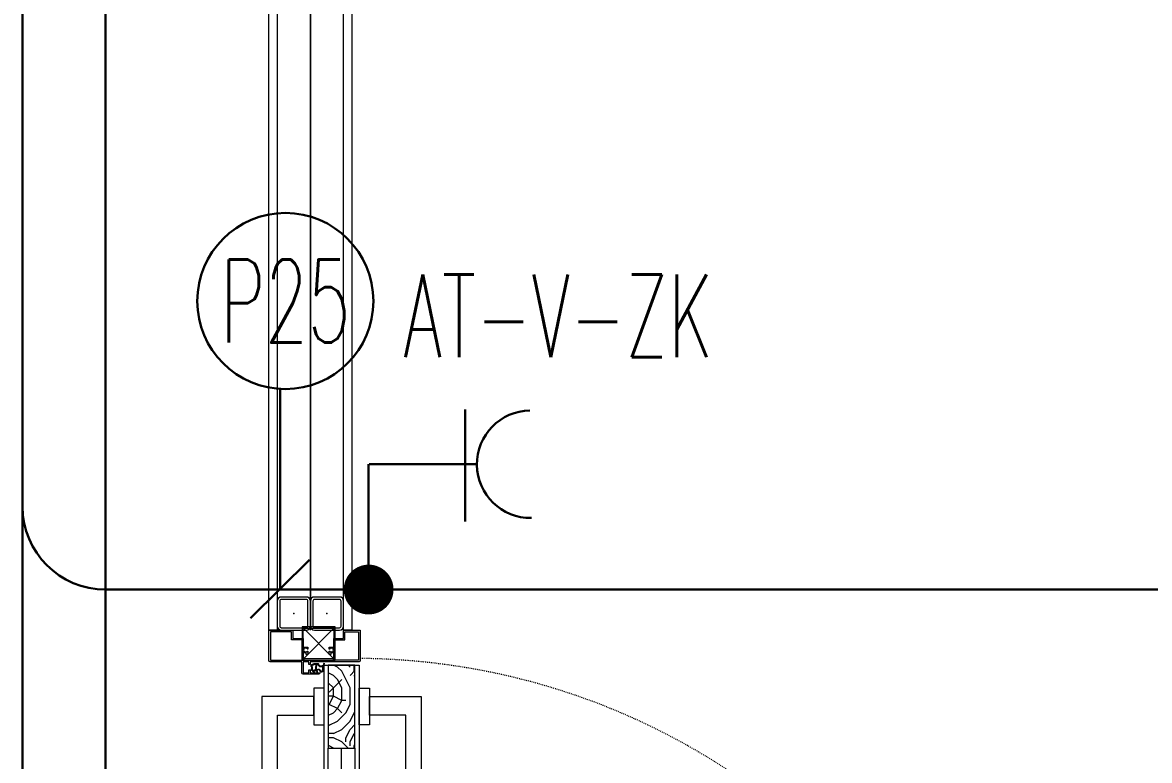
# Model space of a CAD drawing. Extents: x -1439 to 34962, y -872 to 8330.
# Drawn here: x 3569.2 to 3704.9, y 1181.8 to 1270.7 of the extents above; entities that cross this region are included whole.
import ezdxf
from ezdxf.enums import TextEntityAlignment as Align

# ---------------------------------------------------------------- set-up
doc = ezdxf.new("R2010")
doc.units = 0
doc.linetypes.add('DOT2', pattern=[0.125, 0, -0.125])
doc.layers.get('0').update_dxf_attribs({"color": 9, "lineweight": 9})
for name, color, linetype, lineweight in [('06D', 9, 'Continuous', 9), ('09', 9, 'Continuous', 9), ('10', 9, 'Continuous', 9), ('11', 9, 'Continuous', 9), ('12', 9, 'Continuous', 9), ('20', 9, 'DOT2', 9), ('33', 9, 'BATTING', 9), ('E-KABLO', 7, 'Continuous', 30), ('E-LINYE', 7, 'Continuous', 30), ('E-PRİZ', 7, 'Continuous', 30), ('E-YAZI', 7, 'Continuous', 30)]:
    doc.layers.add(name, color=color, linetype=linetype, lineweight=lineweight)
doc.styles.add('E-YAZI', font='txttw.shx')
doc.linetypes.add('BATTING', pattern='A,0.0001,-0.1,[134,ltypeshp.shx,S=0.1,R=0,X=-0.1,Y=0],-0.2,[134,ltypeshp.shx,S=0.1,R=180,X=0.1,Y=0],-0.1', length=0.4001000000000001)

# ---------------------------------------------------------------- blocks, each defined once
blk = doc.blocks.new('p-korkasa_40x40')
at = {"layer": '10'}
for points in [[(-2, -2), (-2, -2, 4.557571570274368), (-2, -2), (2, -2.000000000000454, 6.895317174706505), (2, -2.000000000000454), (2, -2.000000000000454), (2, 2.000000000000454), (-2, 2), (-2, -2)], [(-1.85000000000582, -1.85000000000582), (-1.85000000000582, 1.85000000000582), (1.85000000000582, 1.85000000000582), (1.85000000000582, -1.85000000000582), (-1.85000000000582, -1.85000000000582, -4.556434831823175), (-1.85000000000582, -1.85000000000582)]]:
    blk.add_lwpolyline(points, format="xyb", close=True, dxfattribs=at)
for points in [[(2, -2.000000000000454), (-2, 2)], [(2, 2.000000000000454), (-2, -1.96874570933869)]]:
    blk.add_lwpolyline(points, dxfattribs=at)
blk = doc.blocks.new('P-AH-01-10')
at = {"layer": '09'}
h = blk.add_hatch(dxfattribs=at)
h.set_pattern_fill('LOGEND', color=256, scale=10, style=0)
h.set_pattern_definition([(360, (3903.398902863638, 15925.48311597566), (9.999999999999996, -10), [3, -7]), (360, (3903.398902863638, 15924.98311597566), (9.999999999999996, -10), [3, -7]), (360, (3903.898902863638, 15923.98311597566), (9.999999999999996, -10), [2, -8]), (360, (3904.398902863638, 15922.98311597565), (9.999999999999996, -10), [1.5, -8.5]), (360, (3904.398902863638, 15921.98311597566), (9.999999999999996, -10), [1, -9]), (360, (3901.898902863638, 15920.98311597565), (9.999999999999996, -10), [0.5, -2.5, 0.5, -6.5]), (360, (3903.398902863638, 15920.48311597566), (9.999999999999996, -10), [0.5, -4, 1.5, -4]), (360, (3905.398902863638, 15919.98311597565), (9.999999999999996, -10), [0.5, -0.5, 0.5, -8.5]), (360, (3904.898902863638, 15919.48311597566), (9.999999999999996, -10), [0.5, -9.5]), (360, (3904.398902863638, 15918.48311597566), (9.999999999999996, -10), [1.5, -8.5]), (360, (3904.398902863638, 15917.48311597566), (9.999999999999996, -10), [2, -8]), (360, (3903.898902863638, 15916.48311597566), (9.999999999999996, -10), [2.5, -3, 0.5, -4]), (270, (3899.898902863638, 15922.48311597566), (-10, -9.999999999999996), [0.5, -1, 2.5, -6]), (270, (3900.398902863638, 15921.48311597566), (-10, -9.999999999999996), [0.5, -0.5, 1.5, -7.5]), (270, (3900.898902863638, 15917.48311597566), (-10, -9.999999999999996), [1, -9]), (270, (3901.398902863638, 15921.48311597566), (-10, -9.999999999999996), [2, -3, 0.5, -4.5]), (270, (3901.898902863638, 15915.98311597565), (-10, -9.999999999999996), [0.5, -9.5]), (270, (3902.398902863638, 15920.98311597565), (-10, -9.999999999999996), [1.5, -8.5]), (270, (3903.398902863638, 15920.48311597566), (-10, -9.999999999999996), [1, -9]), (270, (3904.398902863638, 15920.48311597566), (-10, -9.999999999999996), [0.5, -1.5, 1.5, -6.5]), (270, (3904.898902863638, 15919.98311597565), (-10, -9.999999999999996), [0.5, -9.5]), (270, (3905.398902863638, 15921.98311597566), (-10, -9.999999999999996), [1.399999999999999, -8.6]), (270, (3905.898902863638, 15923.98311597566), (-10, -9.999999999999996), [1, -9]), (270, (3906.898902863638, 15919.98311597565), (-10, -9.999999999999996), [0.5, -9.5]), (270, (3907.898902863638, 15920.48311597566), (-10, -9.999999999999996), [1.5, -8.5]), (270, (3908.898902863638, 15920.48311597566), (-10, -9.999999999999996), [1.5, -8.5]), (314.9999999999999, (3907.398902863639, 15924.48311597566), (-3.3e-15, -10.00000000019025), [0.7071000000000001, -0.7071000000000001, 0.7071000000000001, -12.02083562]), (314.9999999999999, (3905.398902863638, 15921.98311597566), (-3.3e-15, -10.00000000019025), [1.414199999999999, -12.72793562]), (314.9999999999999, (3901.398902863638, 15916.98311597566), (-3.3e-15, -10.00000000019025), [1.414199999999999, -12.72793562]), (314.9999999999999, (3903.398902863638, 15919.48311597566), (-3.3e-15, -10.00000000019025), [1.414199999999999, -12.72793562]), (314.9999999999999, (3903.898902863638, 15921.48311597566), (-3.3e-15, -10.00000000019025), [1.414199999999999, -12.72793562]), (314.9999999999999, (3906.898902863638, 15923.48311597566), (-3.3e-15, -10.00000000019025), [1.414199999999999, -12.72793562]), (314.9999999999999, (3905.898902863638, 15922.98311597565), (-3.3e-15, -10.00000000019025), [2.121319999999998, -12.02081562]), (314.9999999999999, (3902.898902863638, 15918.48311597566), (-3.3e-15, -10.00000000019025), [0.7071000000000001, -13.43503562]), (314.9999999999999, (3902.398902863638, 15917.48311597566), (-3.3e-15, -10.00000000019025), [0.7071000000000001, -13.43503562]), (314.9999999999999, (3906.398902863638, 15917.48311597566), (-3.3e-15, -10.00000000019025), [0.7071000000000001, -13.43503562]), (314.9999999999999, (3902.398902863638, 15922.48311597566), (-3.3e-15, -10.00000000019025), [0.7071000000000001, -13.43503562]), (314.9999999999999, (3907.898902863638, 15918.98311597566), (-3.3e-15, -10.00000000019025), [0.7071000000000001, -13.43503562]), (314.9999999999999, (3904.398902863638, 15919.98311597565), (-3.3e-15, -10.00000000019025), [0.7071000000000001, -13.43503562]), (314.9999999999999, (3905.398902863638, 15918.98311597566), (-3.3e-15, -10.00000000019025), [0.7071000000000001, -13.43503562]), (225, (3904.898902863638, 15920.98311597565), (-10.00000000019025, 3.3e-15), [0.7071000000000001, -0.7071000000000001, 2.121319999999998, -10.60661562]), (225, (3906.398902863638, 15920.98311597565), (-10.00000000019025, 3.3e-15), [0.7071000000000001, -13.43503562]), (225, (3906.398902863638, 15924.48311597566), (-10.00000000019025, 3.3e-15), [0.7071000000000001, -13.43503562]), (225, (3904.398902863638, 15921.98311597566), (-10.00000000019025, 3.3e-15), [0.7071000000000001, -13.43503562]), (225, (3905.898902863638, 15919.98311597565), (-10.00000000019025, 3.3e-15), [0.7071000000000001, -13.43503562]), (225, (3903.398902863638, 15922.48311597566), (-10.00000000019025, 3.3e-15), [0.7071000000000001, -13.43503562]), (225, (3907.398902863639, 15922.48311597566), (-10.00000000019025, 3.3e-15), [0.7071000000000001, -13.43503562]), (225, (3900.398902863638, 15925.48311597566), (-10.00000000019025, 3.3e-15), [0.7071000000000001, -13.43503562]), (225, (3900.898902863638, 15924.98311597566), (-10.00000000019025, 3.3e-15), [1.414199999999999, -12.72793562]), (225, (3901.398902863638, 15924.48311597566), (-10.00000000019025, 3.3e-15), [1.414199999999999, -12.72793562]), (225, (3902.398902863638, 15924.48311597566), (-10.00000000019025, 3.3e-15), [1.414199999999999, -12.72793562]), (225, (3902.898902863638, 15923.48311597566), (-10.00000000019025, 3.3e-15), [1.414199999999999, -12.72793562]), (225, (3906.898902863638, 15919.48311597566), (-10.00000000019025, 3.3e-15), [1.414199999999999, -12.72793562]), (225, (3908.898902863638, 15924.48311597566), (-10.00000000019025, 3.3e-15), [1.414199999999999, -12.72793562]), (225, (3909.398902863638, 15916.48311597566), (-10.00000000019025, 3.3e-15), [1.414199999999999, -12.72793562]), (225, (3909.398902863638, 15917.48311597566), (-10.00000000019025, 3.3e-15), [1.414199999999999, -12.72793562]), (225, (3908.398902863638, 15917.98311597566), (-10.00000000019025, 3.3e-15), [1.414199999999999, -12.72793562]), (225, (3901.398902863638, 15917.98311597566), (-10.00000000019025, 3.3e-15), [2.121319999999998, -12.02081562]), (225, (3907.898902863638, 15918.98311597566), (-10.00000000019025, 3.3e-15), [2.121319999999998, -12.02081562]), (333.4349487999999, (3902.398902863638, 15915.98311597565), (10.00000000000094, -4.0006493e-09), [1.117999999999998, -21.24267976999998]), (333.4349487999999, (3902.398902863638, 15920.98311597565), (10.00000000000094, -4.0006493e-09), [1.117999999999998, -21.24267976999998]), (333.4349487999999, (3903.398902863638, 15917.98311597566), (10.00000000000094, -4.0006493e-09), [1.117999999999998, -21.24267976999998]), (333.4349487999999, (3906.398902863638, 15924.98311597566), (10.00000000000094, -4.0006493e-09), [1.117999999999998, -21.24267976999998]), (333.4349487999999, (3905.898902863638, 15923.98311597566), (10.00000000000094, -4.0006493e-09), [1.117999999999998, -21.24267976999998]), (333.4349487999999, (3902.898902863638, 15921.98311597566), (10.00000000000094, -4.0006493e-09), [1.117999999999998, -21.24267976999998]), (333.4349487999999, (3902.898902863638, 15916.98311597566), (10.00000000000094, -4.0006493e-09), [1.117999999999998, -21.24267976999998]), (333.4349487999999, (3905.898902863638, 15919.98311597565), (10.00000000000094, -4.0006493e-09), [2.235999999999997, -20.12467976999998]), (296.5650511799998, (3905.898902863638, 15918.48311597566), (5.099821e-10, -10.00000000000094), [1.117999999999975, -21.24267976999961]), (296.5650511799998, (3907.398902863639, 15921.48311597566), (5.099821e-10, -10.00000000000094), [1.117999999999975, -21.24267976999961]), (296.5650511799998, (3902.398902863638, 15919.48311597566), (5.099821e-10, -10.00000000000094), [1.117999999999975, -21.24267976999961]), (296.5650511799998, (3900.398902863638, 15918.98311597566), (5.099821e-10, -10.00000000000094), [1.117999999999975, -21.24267976999961]), (296.5650511799998, (3906.398902863638, 15920.98311597565), (5.099821e-10, -10.00000000000094), [1.117999999999975, -21.24267976999961]), (296.5650511799998, (3905.398902863638, 15920.98311597565), (5.099821e-10, -10.00000000000094), [1.117999999999975, -21.24267976999961]), (296.5650511799998, (3901.398902863638, 15919.48311597566), (5.099821e-10, -10.00000000000094), [2.23599999999995, -20.12467976999961]), (296.5650511799998, (3908.898902863638, 15922.98311597565), (5.099821e-10, -10.00000000000094), [2.23599999999995, -20.12467976999961]), (296.5650511799998, (3907.898902863638, 15922.48311597566), (5.099821e-10, -10.00000000000094), [2.23599999999995, -20.12467976999961]), (243.4349487999999, (3899.898902863638, 15923.98311597566), (-4.0006526e-09, -10.00000000000094), [1.117999999999979, -21.24267976999967]), (243.4349487999999, (3899.898902863638, 15918.48311597566), (-4.0006526e-09, -10.00000000000094), [1.117999999999979, -21.24267976999967]), (243.4349487999999, (3901.898902863638, 15925.48311597566), (-4.0006526e-09, -10.00000000000094), [1.117999999999979, -21.24267976999967]), (243.4349487999999, (3900.898902863638, 15916.48311597566), (-4.0006526e-09, -10.00000000000094), [1.117999999999979, -21.24267976999967]), (243.4349487999999, (3901.898902863638, 15922.48311597566), (-4.0006526e-09, -10.00000000000094), [1.117999999999979, -21.24267976999967]), (243.4349487999999, (3903.898902863638, 15921.48311597566), (-4.0006526e-09, -10.00000000000094), [1.117999999999979, -21.24267976999967]), (243.4349487999999, (3904.898902863638, 15919.48311597566), (-4.0006526e-09, -10.00000000000094), [1.117999999999979, -21.24267976999967]), (243.4349487999999, (3900.398902863638, 15923.48311597566), (3.2114650989e-06, -10.00000160773382), [1.117999999999979, -21.24267976999967]), (243.4349487999999, (3902.898902863638, 15921.98311597566), (-4.0006526e-09, -10.00000000000094), [1.117999999999979, -21.24267976999967]), (243.4349487999999, (3905.898902863638, 15922.98311597565), (-4.0006526e-09, -10.00000000000094), [1.117999999999979, -21.24267976999967]), (243.4349487999999, (3906.898902863638, 15921.98311597566), (-4.0006526e-09, -10.00000000000094), [1.117999999999979, -21.24267976999967]), (243.4349487999999, (3908.898902863638, 15918.98311597566), (-4.0006526e-09, -10.00000000000094), [1.117999999999979, -21.24267976999967]), (243.4349487999999, (3901.398902863638, 15915.98311597565), (-4.0006526e-09, -10.00000000000094), [1.117999999999979, -21.24267976999967]), (243.4349487999999, (3899.898902863638, 15916.48311597566), (-4.0006526e-09, -10.00000000000094), [2.235999999999958, -20.12467976999968]), (243.4349487999999, (3901.398902863638, 15923.48311597566), (-4.0006526e-09, -10.00000000000094), [2.235999999999958, -20.12467976999968]), (206.5650511799999, (3899.898902863638, 15924.98311597566), (-10.00000000000094, -5.099854e-10), [1.117999999999994, -21.24267976999997]), (206.5650511799999, (3908.398902863638, 15925.48311597566), (-10.00000000000094, -5.099854e-10), [1.117999999999994, -21.24267976999997]), (206.5650511799999, (3907.898902863638, 15920.48311597566), (-10.00000000000094, -5.099854e-10), [1.117999999999994, -21.24267976999997]), (206.5650511799999, (3903.898902863638, 15923.98311597566), (-10.00000000000094, -5.099854e-10), [1.117999999999994, -21.24267976999997]), (206.5650511799999, (3903.398902863638, 15924.98311597566), (-10.00000000000094, -5.099854e-10), [1.117999999999994, -21.24267976999997]), (206.5650511799999, (3904.398902863638, 15922.98311597565), (-10.00000000000094, -5.099854e-10), [1.117999999999994, -21.24267976999997]), (206.5650511799999, (3907.398902863639, 15916.98311597566), (-10.00000000000094, -5.099854e-10), [1.117999999999994, -21.24267976999997]), (206.5650511799999, (3908.398902863638, 15916.48311597566), (-10.00000000000094, -5.099854e-10), [2.235999999999995, -20.12467976999997])])
h.paths.add_polyline_path([(-6.17000000004191, -90.96295667752293), (-6.202328709114227, -90.96295667752293), (-6.202328709114227, -90.16796583741687), (-6.17000000004191, -90.16796583741687), (-6.17000000004191, -89.65000000007149), (-6.202328709114227, -89.65000000007149), (-6.202328709114227, -88.70000000007443), (-9.33767129097032, -88.70000000007443), (-9.33767129097032, -89.65000000007149), (-9.370000000042637, -89.65000000007149), (-9.370000000042637, -90.16796583741687), (-9.33767129097032, -90.16796583741687), (-9.33767129097032, -90.96295667752293), (-9.370000000042637, -90.96295667752293), (-9.370000000042637, -94.70000000007441), (-6.17000000004191, -94.70000000007441)])
h.paths.add_polyline_path([(-6.202328709114227, -87.23203416273192), (-6.202328709114227, -86.43704332262587), (-6.17000000004191, -86.43704332262587), (-6.17000000004191, -84.70008858551319), (-9.370000000042637, -84.70008858551319), (-9.370000000042637, -86.43704332262587), (-9.33767129097032, -86.43704332262587), (-9.33767129097032, -87.23203416273192), (-9.370000000042637, -87.23203416273192), (-9.370000000042637, -87.75000000007002), (-9.33767129097032, -87.7500000000773), (-9.33767129097032, -88.70000000007443), (-6.202328709114227, -88.70000000007443), (-6.202328709114227, -87.7500000000773), (-6.17000000004191, -87.7500000000773), (-6.17000000004191, -87.23203416273192)])
at = {"layer": '10'}
h = blk.add_hatch(color=256, dxfattribs=at)
edge = h.paths.add_edge_path()
edge.add_spline(control_points=[(-4.463024390282953, -93.81241686976593), (-4.409362554724792, -93.85189052594524), (-4.312117799097904, -93.9234237862156), (-4.217629051341646, -94.03020272293087), (-4.110034561217617, -94.11634565779696), (-4.164866972390882, -94.22515451254458), (-4.200641870298568, -94.32739724361181), (-4.176368781238124, -94.43593551160757), (-4.109022592147081, -94.52040257086357), (-4.106325198856212, -94.61350848447636), (-4.109807714783528, -94.72809680382942), (-4.271235787891781, -94.79924616055814), (-4.444391497439937, -94.88372597608124), (-4.679112503585201, -94.90441399068823), (-4.835619150609999, -94.87919688557032), (-4.982915489435982, -94.88614067239996), (-4.995540527834237, -94.77231593477062), (-5.079507343230941, -94.70046526719399), (-5.164600359428731, -94.58703819137465), (-5.289550823497847, -94.60929536587808), (-5.406161753231572, -94.6268120210998), (-5.551817570467391, -94.66757930911716), (-5.59954186824325, -94.79443736152187), (-5.648033860423311, -94.97184330139588), (-5.669807605932872, -94.92376578059792), (-5.676906315071392, -94.89945321437426)], knot_values=[0, 0, 0, 0, 1.972481329933421, 3.574485720078666, 4.45923172184263, 5.627326994262999, 6.631388320856649, 7.787072978740821, 8.75015276194368, 9.776376719050775, 10.52172028727109, 11.98318526219924, 14.34903833668033, 16.62296311174929, 18.66660599276623, 19.53265988375316, 20.30320742306432, 21.53106540985929, 22.8950020509257, 24.14050273090668, 24.94140504827469, 26.57643914558082, 28.1214307914516, 29.40842415818681, 30.06904306217089, 30.06904306217089, 30.06904306217089, 30.06904306217089], degree=3, periodic=0)
edge.add_arc((-5.657707917125663, -94.89384772454376), 0.0200000000000125, -189.69612773739186, -163.72341211280366, ccw=False)
edge.add_line((-5.677422214204853, -94.89047926931109), (-5.514778214629585, -93.93858532780813))
edge.add_spline(control_points=[(-5.514778214630496, -93.9385853278045), (-5.468456959759346, -93.91121200031648), (-5.402936787733778, -93.85669608327316), (-5.299123291995784, -93.85094408867464), (-5.236833222508722, -93.86694217221977), (-5.243463059130587, -93.86630475896982), (-5.219572618065285, -93.93769904922829), (-5.219572618065285, -93.93769904922829)], knot_values=[0, 0, 0, 0, 0.2230052084876708, 0.4469780816912642, 0.8022655540997069, 1.018676818468204, 1.060393501096338, 1.060393501096338, 1.060393501096338, 1.060393501096338], degree=3, periodic=0)
edge.add_arc((-4.98509848728645, -93.88423581868574), 0.2404920685283454, -167.1553904040016, -38.85763869546314)
edge.add_spline(control_points=[(-4.797825577978072, -94.03511753548537), (-4.815566241053602, -94.00879782973516), (-4.814556272423942, -93.95074498134363), (-4.868496317958488, -93.8540416680962), (-4.750744542139726, -93.8556159416157), (-4.739414510902861, -94.04868430830992), (-4.584975776466309, -93.98619836650778), (-4.33711597778165, -93.99875890669227), (-4.471168238200331, -93.88261839949429), (-4.465241640467866, -93.83152999126922), (-4.463024390282953, -93.81241686976593)], knot_values=[1.684532790128255, 1.684532790128255, 1.684532790128255, 1.684532790128255, 1.827512949640418, 2.001131811412198, 2.034132841388928, 2.383878172112238, 2.570749579948123, 2.81730155771981, 2.995364809708569, 3.101801527567439, 3.101801527567439, 3.101801527567439, 3.101801527567439], degree=3, periodic=0)
edge = h.paths.add_edge_path(flags=16)
edge.add_spline(control_points=[(-5.488333931829401, -94.59245044427824), (-5.471688654168247, -94.57617170481993), (-5.452357348458463, -94.55991805087706), (-5.4147011534078, -94.53712323504897), (-5.400120189329753, -94.53009669496988), (-5.391594969161815, -94.52622697619972)], knot_values=[4.696285649924368, 4.696285649924368, 4.696285649924368, 4.696285649924368, 4.79612257682362, 4.79612257682362, 4.854419796380462, 4.854419796380462, 4.854419796380462, 4.854419796380462], degree=3, periodic=0)
edge.add_spline(control_points=[(-5.391594969161815, -94.52622697619972), (-5.388568392423622, -94.526392172299), (-5.385531163665291, -94.52634431700152), (-5.375731516323867, -94.52599751097023), (-5.368116068872041, -94.52548559516165), (-5.351647518386017, -94.524070149816), (-5.342963748928013, -94.5231970965806), (-5.325290763092198, -94.52116189153185), (-5.316594720923604, -94.52002240038291), (-5.291213085416529, -94.51633801814478), (-5.272892398337717, -94.51346631618523), (-5.231244212853198, -94.51019387189899), (-5.207968640377658, -94.50950475227457), (-5.170821920237358, -94.5155482034288), (-5.15794170562003, -94.518780331372), (-5.126446850885256, -94.52976943998965), (-5.109389756176824, -94.53913722656307), (-5.079380831350134, -94.5597339555943), (-5.066369929554637, -94.57124699167343), (-5.042948360838637, -94.59429669510156), (-5.032788174426967, -94.60545581132193), (-5.014843402288533, -94.62623104835528), (-5.006875634000607, -94.63600692913042), (-4.990958993181267, -94.65516702017794), (-4.982803557697479, -94.6649632567323), (-4.960095574970182, -94.69440185755684), (-4.945239304368442, -94.7158352001834), (-4.932638743452117, -94.74141278995104)], knot_values=[3.795205768767631, 3.795205768767631, 3.795205768767631, 3.795205768767631, 3.825435281411388, 3.825435281411388, 3.876175829762433, 3.876175829762433, 3.923120005564896, 3.923120005564896, 3.970064181367359, 3.970064181367359, 4.056079576782027, 4.056079576782027, 4.1420949721967, 4.1420949721967, 4.181856208153813, 4.181856208153813, 4.244411595576305, 4.244411595576305, 4.309456277789172, 4.309456277789172, 4.374500960002043, 4.374500960002043, 4.436400391423946, 4.436400391423946, 4.498299822845847, 4.498299822845847, 4.605733337985941, 4.605733337985941, 4.605733337985941, 4.605733337985941], degree=3, periodic=0)
edge.add_arc((-4.864462770139653, -94.70782653288643), 0.0759999999999773, -153.7732677223271, -27.22218999252707)
edge.add_arc((-5.768129486925317, -94.32277503084788), 1.058097748058568, -383.3761552425167, -348.8376998673891)
edge.add_arc((-4.749673900143534, -94.12178951556871), 0.0200000000000284, -348.9000715373778, -239.8045860840282)
edge.add_arc((-4.974550982813525, -93.83800291667013), 0.3422998841750275, -515.5119483040053, -411.12873204405867, ccw=False)
edge.add_arc((-5.353326500622641, -94.00197943769034), 0.0708012071070941, -341.818449558526, -180.1577279099493)
edge.add_line((-5.424127439451693, -94.00178453132412), (-5.522032055680027, -94.57478329719468))
edge.add_arc((-5.502317758600836, -94.57815175242013), 0.019999999999999, -189.6961277305408, -45.63783906560231)
edge = h.paths.add_edge_path(flags=16)
edge.add_spline(control_points=[(-4.618492700028582, -94.82777787795658), (-4.616561008362623, -94.82724453025457), (-4.614627281363937, -94.82670610741206), (-4.579421136837481, -94.81682294043728), (-4.545538941521954, -94.80601336523705), (-4.511078491952503, -94.7941873154896), (-4.50993706259396, -94.79379462563247), (-4.508796219957731, -94.79340117011905)], knot_values=[2.606882164150666, 2.606882164150666, 2.606882164150666, 2.606882164150666, 2.618308665253161, 2.618308665253161, 2.814704777591772, 2.814704777591772, 2.821436412206805, 2.821436412206805, 2.821436412206805, 2.821436412206805], degree=3, periodic=0)
edge.add_spline(control_points=[(-4.508796219957731, -94.79340117011905), (-4.476652864799688, -94.78231552178933), (-4.444975273636373, -94.77062207487779), (-4.412258637406921, -94.75796293679468), (-4.410753844189458, -94.75737921995915), (-4.409248808897245, -94.75679395202768)], knot_values=[2.408074102405524, 2.408074102405524, 2.408074102405524, 2.408074102405524, 2.597738580129102, 2.597738580129102, 2.606882164150666, 2.606882164150666, 2.606882164150666, 2.606882164150666], degree=3, periodic=0)
edge.add_spline(control_points=[(-4.409248808897245, -94.75679395202768), (-4.394590429528762, -94.75109370069276), (-4.379909087456326, -94.74524631355324), (-4.348693531119351, -94.73253770708557), (-4.33205431864917, -94.72560582757887), (-4.302413287601666, -94.71301002285782), (-4.28976346498166, -94.70760968492412), (-4.277086575628342, -94.70205673110195)], knot_values=[2.149006277224146, 2.149006277224146, 2.149006277224146, 2.149006277224146, 2.238060749371884, 2.238060749371884, 2.336258805541188, 2.336258805541188, 2.408074102405524, 2.408074102405524, 2.408074102405524, 2.408074102405524], degree=3, periodic=0)
edge.add_spline(control_points=[(-4.277086575628342, -94.70205673110195), (-4.272429471431675, -94.70001674449031), (-4.267768714293196, -94.69795616077043), (-4.254438193343958, -94.69199150970688), (-4.246398234172373, -94.68817100959585), (-4.232230621921186, -94.68105523253051), (-4.226073197882215, -94.67775809287286), (-4.215717315877554, -94.67176572970949), (-4.211680246731701, -94.66926390414757), (-4.20794322592337, -94.66629840695259)], knot_values=[1.977607441624772, 1.977607441624772, 1.977607441624772, 1.977607441624772, 2.003990200929743, 2.003990200929743, 2.053089229014396, 2.053089229014396, 2.101047753119271, 2.101047753119271, 2.149006277224144, 2.149006277224144, 2.149006277224144, 2.149006277224144], degree=3, periodic=0)
edge.add_arc((-4.220375373934075, -94.6506318280126), 0.0200000000000304, -411.5663893431632, -360.5555631517887)
edge.add_spline(control_points=[(-4.200515928449022, -94.6529987722288), (-4.20038173931243, -94.6518728809724), (-4.200272598063746, -94.65072960996349), (-4.199774076940228, -94.64462242029276), (-4.19953125664324, -94.63851066097868), (-4.19915306967232, -94.62128280507477), (-4.199165789334073, -94.60943071850214), (-4.199467906673817, -94.59936138571086)], knot_values=[1.69878072459484, 1.69878072459484, 1.69878072459484, 1.69878072459484, 1.709176364630534, 1.709176364630534, 1.751194216338215, 1.751194216338215, 1.814824352558606, 1.814824352558606, 1.814824352558606, 1.814824352558606], degree=3, periodic=0)
edge.add_spline(control_points=[(-4.199467906673817, -94.59936138571086), (-4.199470807805482, -94.59926469328363), (-4.199473735621721, -94.59916816524219), (-4.199754665300134, -94.59000581135204), (-4.20034185158147, -94.58216809334861), (-4.201612357584962, -94.57219494790206), (-4.202096696666558, -94.56916829619604), (-4.203210733550801, -94.56359999045252), (-4.203672594805538, -94.56168751191306), (-4.204935768630094, -94.55704070864613), (-4.205895752595096, -94.55426319418348), (-4.207748484011972, -94.5501067865016), (-4.208486058792913, -94.54861359073128), (-4.210141970306722, -94.54541914492891), (-4.210938062376953, -94.54392279831973), (-4.213157652098744, -94.5399073808412), (-4.214184264685171, -94.53813671417902), (-4.215276048977098, -94.53630756742224)], knot_values=[1.498288754767149, 1.498288754767149, 1.498288754767149, 1.498288754767149, 1.498899773643438, 1.498899773643438, 1.55638679152604, 1.55638679152604, 1.58513030046734, 1.58513030046734, 1.61387380940864, 1.61387380940864, 1.646408564364206, 1.646408564364206, 1.665384561853024, 1.665384561853024, 1.684360559341839, 1.684360559341839, 1.69878072459484, 1.69878072459484, 1.69878072459484, 1.69878072459484], degree=3, periodic=0)
edge.add_line((-4.215276048977098, -94.53630756742224), (-4.241313068611817, -94.49268582791684))
edge.add_line((-4.241313068614545, -94.49268582791865), (-4.274486309751864, -94.40717331463837))
edge.add_line((-4.274486309750498, -94.40717331463837), (-4.282684458558379, -94.33151368958443))
edge.add_line((-4.282684458557924, -94.33151368958079), (-4.261547488971696, -94.22615187605423))
edge.add_spline(control_points=[(-4.26154748896806, -94.22615187605423), (-4.258268069108453, -94.21712462054438), (-4.254785343629918, -94.20836485684141), (-4.243861543494857, -94.18202351060336), (-4.236608942541352, -94.16627040459299), (-4.231791827933193, -94.15382427858731)], knot_values=[0.9322138717899155, 0.9322138717899155, 0.9322138717899155, 0.9322138717899155, 0.9728151593248144, 0.9728151593248144, 1.059280169269481, 1.059280169269481, 1.059280169269481, 1.059280169269481], degree=3, periodic=0)
edge.add_arc((-4.25044356352009, -94.14660536179599), 0.0199999999999873, -384.1288367209762, -311.1876026072526)
edge.add_spline(control_points=[(-4.23699433681395, -94.13180271673355), (-4.244524946825549, -94.124960636761), (-4.254810161430214, -94.11607690217079), (-4.264543826982841, -94.10713799084353), (-4.264559114224538, -94.10712395093012), (-4.264574400149283, -94.10710991134421)], knot_values=[0.6191493752113117, 0.6191493752113117, 0.6191493752113117, 0.6191493752113117, 0.6800377646677511, 0.6800377646677511, 0.6801335518299229, 0.6801335518299229, 0.6801335518299229, 0.6801335518299229], degree=3, periodic=0)
edge.add_line((-4.264574400149283, -94.10710991134421), (-4.291412291707271, -94.08161459545315))
edge.add_arc((-4.344570194352852, -94.13593068318458), 0.0760000000000115, -314.3825803939202, -291.8248503193475)
edge.add_line((-4.316315636093349, -94.06537800826936), (-4.390980601704541, -94.0623035819144))
edge.add_line((-4.390980601707269, -94.06230358191988), (-4.474283233851111, -94.06654401344255))
edge.add_line((-4.474283233848836, -94.06654401343712), (-4.554179007659512, -94.0706110224755))
edge.add_line((-4.554179007660422, -94.0706110224755), (-4.600649120374328, -94.0729765339338))
edge.add_line((-4.600649120373415, -94.07297653393198), (-4.600654815206326, -94.07297978945007))
edge.add_arc((-4.590411518704059, -94.14828632885927), 0.0760000000000394, -262.254088892707, -172.7718027218856)
edge.add_line((-4.665807539124213, -94.15784876081032), (-4.665767114363005, -94.15770303236513))
edge.add_line((-4.665767114362096, -94.15770303236513), (-4.653369055731215, -94.22453509735624))
edge.add_line((-4.653369055733492, -94.22453509735806), (-4.644028738166071, -94.31549911682215))
edge.add_line((-4.644028738162887, -94.3154991168167), (-4.645261800314074, -94.44397923951418))
edge.add_line((-4.6452618003168, -94.44397923951784), (-4.652696817934611, -94.51155897408259))
edge.add_line((-4.652696817931428, -94.511558974079), (-4.683834904620198, -94.6523975966893))
edge.add_arc((-5.625581580210562, -94.37032483910751), 0.9830828253785207, -381.08413785597577, -376.6740540243768, ccw=False)
edge.add_arc((-4.638719770471652, -94.75451898347548), 0.0760000000000061, -203.6945358760281, -74.56496054228651)
at = {"layer": '06D'}
for points in [[(-11.12014041651127, -90.922189752132), (-17.37014041651127, -90.922189752132), (-17.37014041651127, -75.92218975213198), (-15.49514041651127, -75.92218975213198), (-15.49514041651127, -88.672189752132), (-15.49514041651127, -88.672189752132), (-11.12014041651127, -88.672189752132), (-11.12014041651127, -90.922189752132)], [(-4.420004871346463, -90.92219937947901), (1.829995128653535, -90.92219937947901), (1.829995128653535, -75.92219937947901), (-0.0450048713464639, -75.92219937947901), (-0.0450048713464639, -88.67219937947901), (-0.0450048713464639, -88.67219937947901), (-4.420004871346463, -88.67219937947901), (-4.420004871346463, -90.92219937947901)], [(-9.870140416511276, -91.89718975213422), (-11.12014041651127, -91.89718975213422), (-11.12014041651127, -87.49718975213275), (-9.870140416511276, -87.49718975213275), (-9.870140416511276, -91.89718975213422)], [(-5.670004871346463, -91.89719937948121), (-4.420004871346463, -91.89719937948121), (-4.420004871346463, -87.49719937947975), (-5.670004871346463, -87.49719937947975), (-5.670004871346463, -91.89719937948121)]]:
    blk.add_lwpolyline(points, dxfattribs=at)
at = {"layer": '10'}
for p, q in [((-5.677422214204853, -94.8904792693038), (-5.514778214630496, -93.9385853278045)), ((-5.522032055680027, -94.57478329719468), (-5.42382294503841, -94.00000244044806)), ((-4.347946868438157, -94.06011299568219), (-4.600619599259517, -94.07297503119207))]:
    blk.add_line(p, q, dxfattribs=at)
blk.add_lwpolyline([(-1.875000000043655, -98.90000000007878, -0.4142135623730951), (-1.900000000041472, -98.8750000000773), (-1.900000000041472, -97.90000000001328), (-3.135000000042055, -97.90000000001328, -0.4142135623730951), (-3.160000000043508, -97.87500000001178), (-3.160000000043508, -96.85454592076441), (-3.718803084233513, -96.85454592076441), (-3.718803084233513, -96.62454592076121), (-3.609513762352435, -96.62454592076121), (-3.645371655053168, -96.66040381346556, 0.0916730868048769), (-3.574660976933953, -96.73111449158476), (-3.538568665750061, -96.69502218039725, 0.2882609505077494), (-3.29903750271842, -96.69502218039725), (-3.262945191534527, -96.73111449158476, 0.091673086804877), (-3.192234513415312, -96.66040381346556), (-3.228326824599207, -96.62431150227805, 0.2882609505067066), (-3.228326824599207, -96.3847803392464), (-3.192234513415312, -96.34868802806614, 0.09167308680455198), (-3.262945191534527, -96.27797734994692), (-3.29903750271842, -96.3140696611272, 0.2882609505077494), (-3.538568665750061, -96.3140696611272), (-3.574660976933953, -96.27797734994692, 0.0916730868044047), (-3.645371655053168, -96.34868802806614), (-3.609513762352435, -96.38454592076323), (-3.718803084233513, -96.38454592076323), (-3.718803084233513, -95.97954592076441, -0.4142135623730951), (-3.693803084235696, -95.95454592076292), (-3.543803084234241, -95.95454592076292, -0.4142135623730951), (-3.518803084232786, -95.97954592076441), (-3.518803084232786, -96.15454592076004), (-3.160000000043508, -96.15454592076004), (-3.160000000043508, -95.45000000007441, 0.4142135623730951), (-3.310000000041326, -95.30000000007294), (-6.690000000042347, -95.30000000007294, 0.4142135623730951), (-6.840000000043801, -95.45000000007441), (-6.840000000043801, -96.15454592076004), (-6.481196915850887, -96.15454592076004), (-6.481196915850887, -95.97954592076441, -0.4142135623730951), (-6.45619691585307, -95.95454592076292), (-6.306196915851612, -95.95454592076292, -0.4142135623730951), (-6.281196915850158, -95.97954592076441), (-6.281196915850158, -96.38454592076323), (-6.390486237734875, -96.38454592076323), (-6.354628345034143, -96.34868802806614, 0.0916730868044046), (-6.425339023149718, -96.27797734994692), (-6.461431334337248, -96.3140696611272, 0.2882609505077494), (-6.700962497368891, -96.3140696611272), (-6.737054808552783, -96.27797734994692, 0.09167308680455198), (-6.807765486671994, -96.34868802805886), (-6.771673175484465, -96.3847803392464, 0.2882609505067075), (-6.771673175484465, -96.62431150227805), (-6.807765486671994, -96.66040381346556, 0.0916730868048769), (-6.737054808552783, -96.73111449158476), (-6.700962497368891, -96.69502218039725, 0.2882609505077494), (-6.461431334337248, -96.69502218039725), (-6.425339023153354, -96.73111449158476, 0.091673086804877), (-6.354628345034143, -96.66040381346556), (-6.390486237734875, -96.62454592076121), (-6.281196915850158, -96.62454592076121), (-6.281196915850158, -96.85454592076441), (-6.840000000043801, -96.85454592076441), (-6.840000000043801, -97.87500000001178, -0.4142135623730951), (-6.865000000041618, -97.90000000001328), (-8.000000000043656, -97.90000000001328), (-8.000000000043656, -98.8750000000773, -0.4142135623730951), (-8.02500000004511, -98.90000000007878), (-9.995000000042637, -98.90000000007878, -0.4142135623730951), (-10.02000000004409, -98.8750000000773), (-10.02000000004409, -95.2500000000773, -0.4142135623730951), (-9.870000000042637, -95.10000000007584), (-4.000000000043653, -95.10000000007584), (-4.000000000043653, -94.77500000007878, -0.4142135623730951), (-3.9750000000422, -94.7500000000773), (-3.845000000041181, -94.7500000000773, -0.4142135623730951), (-3.820000000043363, -94.77500000007878), (-3.820000000043363, -95.10000000007584), (-3.160000000043508, -95.10000000007584), (-3.160000000043508, -93.78000000007616), (-3.820000000043363, -93.78000000007616), (-3.820000000043363, -94.10500000007322, -0.4142135623730951), (-3.845000000041181, -94.13000000007469), (-3.9750000000422, -94.13000000007469, -0.4142135623730951), (-4.000000000043653, -94.10500000007322), (-4.000000000043653, -93.78000000007616), (-5.140000000043074, -93.78000000007616), (-5.140000000043074, -93.7500000000773, -0.4142135623730951), (-4.990000000041618, -93.60000000007585), (-3.130000000041036, -93.60000000007585, -0.4142135623730951), (-2.980000000043218, -93.7500000000773), (-2.980000000043218, -95.10000000007584), (0.8299999999580903, -95.10000000007584, -0.4142135623730951), (0.9799999999559076, -95.2500000000773), (0.9799999999559076, -98.8750000000773, -0.4142135623730951), (0.9549999999544524, -98.90000000007878)], format="xyb", close=True, dxfattribs=at)
blk.add_lwpolyline([(-4.714713553228648, -94.75549108548606), (-4.683834904622925, -94.6523975966893), (-4.652696817931428, -94.511558974079), (-4.6452618003168, -94.44397923951784), (-4.644028738162887, -94.3154991168167), (-4.653369055733492, -94.22453509735806), (-4.665767114362096, -94.15770303236513), (-4.650107100085734, -94.10124977324905), (-4.600654815207236, -94.07297978945007), (-4.554179007660422, -94.0706110224755), (-4.474283233848836, -94.06654401343712), (-4.390980601707269, -94.06230358191988), (-4.316315636093349, -94.06537800826936), (-4.291412291710003, -94.08161459545678), (-4.264574400145646, -94.10710991134421), (-4.230979359410412, -94.14200701880051), (-4.261547488971696, -94.22615187606152), (-4.282684458557924, -94.33151368958079), (-4.274486309750498, -94.40717331463837), (-4.241313068614545, -94.49268582791865), (-4.215276048977098, -94.53630756742224), (-4.199467906673817, -94.5993613857181), (-4.207943225919732, -94.66629840695259), (-4.277086575628342, -94.70205673110195), (-4.409248808893607, -94.75679395202768), (-4.508796219957731, -94.79340117011905), (-4.618492700028582, -94.82777787795658), (-4.696190462171213, -94.80424945296272), (-4.696190418060722, -94.80424950393808), (-4.714713553228648, -94.75549108548606)], dxfattribs=at)
for points in [[(-7.000000000043656, -97.72000000001299), (-8.160000000047146, -97.72000000001299), (-8.160000000047146, -98.70000000007444), (-9.820000000043363, -98.70000000007444), (-9.820000000043363, -95.30000000007294), (-7.000000000043656, -95.30000000007294)], [(0.7799999999588181, -98.70000000007444), (0.7799999999588181, -95.3000000000802), (-3.000000000040017, -95.30000000007294), (-3.000000000040017, -97.72000000001299), (-1.740000000041618, -97.72000000001299), (-1.740000000041618, -98.70000000007444)]]:
    blk.add_lwpolyline(points, close=True, dxfattribs=at)
for centre, radius, start, end in [((-5.502317758600836, -94.57815175242013), 0.02, 170.3038722725788, 314.3621609304702), ((-5.353326500622641, -94.00197943769034), 0.0708012071070867, 17.45484956218388, 181.5695422707344), ((-4.974550982813525, -93.83800291667013), 0.3422998841750354, 204.4546906992019, 308.8712679558029), ((-4.98509848728645, -93.88423581868574), 0.2404920685283614, 192.8446095960369, 321.1423613046935), ((-4.864462770139653, -94.70782653288643), 0.076, 206.226732265648, 332.7778100166933), ((-5.768129486925317, -94.32277503084788), 1.058097748058572, 336.6238447583273, 11.16470343354708), ((-4.749673900143534, -94.12178951556871), 0.02, 11.22707485063478, 120.1954139160116), ((-4.638719770471652, -94.75451898347548), 0.076, 156.3054640785145, 285.4350394371192), ((-5.625581580210562, -94.37032483910751), 0.983082825378532, 338.9158621476158, 12.49067192019398), ((-4.590411518704059, -94.14828632885927), 0.076, 97.74591110720792, 185.7820880520938), ((-4.344570194352852, -94.13593068318458), 0.076, 45.61741960737374, 90.73287975446804), ((-4.25044356352009, -94.14660536179599), 0.02, 338.8417053724903, 47.74268274704668), ((-4.220375373934075, -94.6506318280126), 0.02, 308.4336106362902, 353.2032749973108)]:
    blk.add_arc(centre, radius, start, end, dxfattribs=at)
for points, knots in [([(-4.463024390282953, -93.81241686976593), (-4.409362554724792, -93.85189052594524), (-4.312117799097904, -93.9234237862156), (-4.217629051341646, -94.03020272293087), (-4.110034561217617, -94.11634565779696), (-4.164866972390882, -94.22515451254458), (-4.200641870298568, -94.32739724361181), (-4.176368781238124, -94.43593551160757), (-4.109022592147081, -94.52040257086357), (-4.106325198856212, -94.61350848447636), (-4.109807714783528, -94.72809680382942), (-4.271235787891781, -94.79924616055814), (-4.444391497439937, -94.88372597608124), (-4.679112503585201, -94.90441399068823), (-4.835619150609999, -94.87919688557032), (-4.982915489435982, -94.88614067239996), (-4.995540527834237, -94.77231593477062), (-5.079507343230941, -94.70046526719399), (-5.164600359428731, -94.58703819137465), (-5.289550823497847, -94.60929536587808), (-5.406161753231572, -94.6268120210998), (-5.551817570467391, -94.66757930911716), (-5.619541868243684, -94.79443736152187), (-5.648033860423311, -94.97184330139588), (-5.669807605932872, -94.92376578059792), (-5.676906315071392, -94.89945321437426)], [0, 0, 0, 0, 1.972481329933421, 3.574485720078666, 4.45923172184263, 5.627326994262999, 6.631388320856649, 7.787072978740821, 8.75015276194368, 9.776376719050775, 10.52172028727109, 11.98318526219924, 14.34903833668033, 16.62296311174929, 18.66660599276623, 19.53265988375316, 20.30320742306432, 21.53106540985929, 22.8950020509257, 24.14050273090668, 24.94140504827469, 26.57643914558082, 28.1214307914516, 29.40842415818681, 30.06904306217089, 30.06904306217089, 30.06904306217089, 30.06904306217089]), ([(-5.514778214630496, -93.9385853278045), (-5.468456959759346, -93.91121200031648), (-5.402936787733778, -93.85669608327316), (-5.299123291995784, -93.85094408867464), (-5.236833222508722, -93.86694217221977), (-5.243463059130587, -93.86630475896982), (-5.219572618065285, -93.93769904922829), (-5.219572618065285, -93.93769904922829)], [0, 0, 0, 0, 0.2230052084876708, 0.4469780816912642, 0.8022655540997069, 1.018676818468204, 1.060393501096338, 1.060393501096338, 1.060393501096338, 1.060393501096338]), ([(-5.391594969161815, -94.52622697619972), (-5.400120189329753, -94.53009669496988), (-5.4147011534078, -94.53712323504897), (-5.452357348458463, -94.55991805087706), (-5.471688654168247, -94.57617170481993), (-5.488333931829401, -94.59245044427824)], [4.696285649924367, 4.696285649924367, 4.696285649924367, 4.696285649924367, 4.754582869481208, 4.754582869481208, 4.854419796380462, 4.854419796380462, 4.854419796380462, 4.854419796380462]), ([(-4.932638743452117, -94.74141278995104), (-4.945239304368442, -94.7158352001834), (-4.960095574970182, -94.69440185755684), (-4.982803557697479, -94.6649632567323), (-4.990958993181267, -94.65516702017794), (-5.006875634000607, -94.63600692913042), (-5.014843402288533, -94.62623104835528), (-5.032788174426967, -94.60545581132193), (-5.042948360838637, -94.59429669510156), (-5.066369929554637, -94.57124699167343), (-5.079380831350134, -94.5597339555943), (-5.109389756176824, -94.53913722656307), (-5.126446850885256, -94.52976943998965), (-5.15794170562003, -94.518780331372), (-5.170821920237358, -94.5155482034288), (-5.207968640377658, -94.50950475227457), (-5.231244212853198, -94.51019387189899), (-5.272892398337717, -94.51346631618523), (-5.291213085416529, -94.51633801814478), (-5.316594720923604, -94.52002240038291), (-5.325290763092198, -94.52116189153185), (-5.342963748928013, -94.5231970965806), (-5.351647518386017, -94.524070149816), (-5.368116068872041, -94.52548559516165), (-5.375731516323867, -94.52599751097023), (-5.385531163665291, -94.52634431700152), (-5.388568392423622, -94.526392172299), (-5.391594969161815, -94.52622697619972)], [3.795205768767627, 3.795205768767627, 3.795205768767627, 3.795205768767627, 3.902639283907723, 3.902639283907723, 3.964538715329623, 3.964538715329623, 4.026438146751528, 4.026438146751528, 4.091482828964397, 4.091482828964397, 4.156527511177267, 4.156527511177267, 4.219082898599757, 4.219082898599757, 4.258844134556872, 4.258844134556872, 4.34485952997154, 4.34485952997154, 4.430874925386211, 4.430874925386211, 4.477819101188671, 4.477819101188671, 4.524763276991137, 4.524763276991137, 4.575503825342183, 4.575503825342183, 4.605733337985941, 4.605733337985941, 4.605733337985941, 4.605733337985941]), ([(-4.797825577978072, -94.03511753548537), (-4.815566241053602, -94.00879782973516), (-4.814556272423942, -93.95074498134363), (-4.868496317958488, -93.8540416680962), (-4.750744542139726, -93.8556159416157), (-4.739414510902861, -94.04868430830992), (-4.584975776466309, -93.98619836650778), (-4.33711597778165, -93.99875890669227), (-4.471168238200331, -93.88261839949429), (-4.465241640467866, -93.83152999126922), (-4.463024390282953, -93.81241686976593)], [1.684532790128255, 1.684532790128255, 1.684532790128255, 1.684532790128255, 1.827512949640418, 2.001131811412198, 2.034132841388928, 2.383878172112238, 2.570749579948123, 2.81730155771981, 2.995364809708569, 3.101801527567439, 3.101801527567439, 3.101801527567439, 3.101801527567439]), ([(-4.20794322592337, -94.66629840695259), (-4.211680246731701, -94.66926390414757), (-4.215717315877554, -94.67176572970949), (-4.226073197882215, -94.67775809287286), (-4.232230621921186, -94.68105523253051), (-4.246398234172373, -94.68817100959585), (-4.254438193343958, -94.69199150970688), (-4.280451711772911, -94.70363108185578), (-4.297813577202759, -94.71105539942528), (-4.33205431864917, -94.72560582757887), (-4.348693531119351, -94.73253770708557), (-4.381433350248697, -94.74586687772987), (-4.397603483364946, -94.75229237771872), (-4.446083057893702, -94.77105071288406), (-4.478902074559297, -94.78314509412758), (-4.545538941521954, -94.80601336523705), (-4.579421136837481, -94.81682294043728), (-4.614627281363937, -94.82670610741206), (-4.616561008362623, -94.82724453024728), (-4.618492700028582, -94.82777787795658)], [1.977607441624772, 1.977607441624772, 1.977607441624772, 1.977607441624772, 2.025565965729647, 2.025565965729647, 2.073524489834522, 2.073524489834522, 2.122623517919175, 2.122623517919175, 2.220821574088481, 2.220821574088481, 2.319019630257786, 2.319019630257786, 2.417217686427089, 2.417217686427089, 2.613613798765703, 2.613613798765703, 2.810009911104313, 2.810009911104313, 2.821436412206809, 2.821436412206809, 2.821436412206809, 2.821436412206809]), ([(-4.291412291710003, -94.08161459545678), (-4.282883517887966, -94.08996150974144), (-4.273956734337843, -94.09849364780256), (-4.254810161430214, -94.11607690217079), (-4.244524946825549, -94.124960636761), (-4.23699433681395, -94.13180271673355)], [0.5601748397419227, 0.5601748397419227, 0.5601748397419227, 0.5601748397419227, 0.6192451623734839, 0.6192451623734839, 0.680133551829923, 0.680133551829923, 0.680133551829923, 0.680133551829923]), ([(-4.231791827933193, -94.15382427858731), (-4.236608942541352, -94.16627040459299), (-4.243861543494857, -94.18202351060336), (-4.25678635859731, -94.21319004839188), (-4.262258682931133, -94.22728093647765), (-4.271641867399011, -94.25657274393323), (-4.275733872254932, -94.27221722301785), (-4.282085413571619, -94.30899065418362), (-4.283483570783574, -94.33093997907145), (-4.281301441507821, -94.3734708155871), (-4.277913218953472, -94.39436092972484), (-4.268081612681272, -94.43214544443344), (-4.262121302450393, -94.44915391776614), (-4.250112292185803, -94.47610454664844), (-4.244696086188922, -94.48659916004999), (-4.23466057196856, -94.50473050878372), (-4.229888005367683, -94.51265011580564), (-4.220293714417493, -94.52820081825938), (-4.215772404731978, -94.53517708167507), (-4.210938062373315, -94.54392279831973), (-4.210141970306722, -94.54541914492891), (-4.208486058792913, -94.54861359073128), (-4.207748484011972, -94.5501067865016), (-4.205895752595096, -94.55426319418348), (-4.204935768630094, -94.55704070864613), (-4.203672594805538, -94.56168751191306), (-4.203210733550801, -94.56359999045252), (-4.202096696666558, -94.56916829619604), (-4.201612357584962, -94.57219494790206), (-4.20034185158147, -94.58216809334861), (-4.199754665300134, -94.59000581135204), (-4.199166055797832, -94.60920295916456), (-4.19915088241396, -94.62118316715805), (-4.19953125664324, -94.63851066097868), (-4.199774076940228, -94.64462242029276), (-4.200272598063746, -94.65072960996349), (-4.20038173931243, -94.6518728809724), (-4.200515928449022, -94.6529987722288)], [0.9322138717899155, 0.9322138717899155, 0.9322138717899155, 0.9322138717899155, 1.018678881734585, 1.018678881734585, 1.082556095212454, 1.082556095212454, 1.146433308690327, 1.146433308690327, 1.225396899008182, 1.225396899008182, 1.304360489326034, 1.304360489326034, 1.372259955503497, 1.372259955503497, 1.41560344399742, 1.41560344399742, 1.458946932491345, 1.458946932491345, 1.512708920020149, 1.512708920020149, 1.531684917508965, 1.531684917508965, 1.550660914997782, 1.550660914997782, 1.583195669953349, 1.583195669953349, 1.611939178894649, 1.611939178894649, 1.640682687835949, 1.640682687835949, 1.698169705718551, 1.698169705718551, 1.762410860815229, 1.762410860815229, 1.804428712522914, 1.804428712522914, 1.814824352558608, 1.814824352558608, 1.814824352558608, 1.814824352558608])]:
    blk.add_open_spline(points, degree=3, knots=knots, dxfattribs=at)
at = {"layer": '12', "ltscale": 20}
for points in [[(-5.67000000004191, -94.70000000007441), (-9.870000000042637, -94.70029411773884), (-9.870000000042637, -13.1002941177212), (-5.670420168105919, -13.10000002949528)], [(-6.17000000004191, -84.70008858551319), (-9.370000000042637, -84.70008858551319), (-9.370000000042637, -21.10028270527255), (-6.169998640008996, -21.10029276971909)]]:
    blk.add_lwpolyline(points, close=True, dxfattribs=at)
blk.add_lwpolyline([(-9.370000000042637, -84.70008858551319), (-9.370000000042637, -84.70008858551319), (-9.370000000042637, -94.70000000007441), (-6.17000000004191, -94.70000000007441), (-6.17000000004191, -84.70008857345694)], dxfattribs=at)
at = {"layer": '20'}
blk.add_arc((-9.182368233178748, -13.21670549096552), 82.2880082271151, 179.9189446586064, 269.416760778186, dxfattribs=at)
at = {"layer": '33', "ltscale": 0.15}
blk.add_lwpolyline([(-7.769999320025816, -21.1002891826065), (-7.770000000042272, -84.70008858551319)], dxfattribs=at)
at = {"layer": '10', "rotation": 90}
blk.add_blockref('p-korkasa_40x40', (-5.000000000043653, -97.30000000007294), dxfattribs=at)
blk = doc.blocks.new('Prf-40x40')
for points in [[(1.5, -1.999999999998181), (-1.5, -2.000000000001818, -0.4142135623730951), (-2, -1.500000000001818), (-2, 1.499999999998181, -0.4142135623730951), (-1.5, 1.999999999998181), (1.5, 2.000000000001818, -0.4142135623730951), (2, 1.500000000001818), (2, -1.499999999998181, -0.4142135623730951)], [(1.499999999999545, -1.699999999998908), (-1.5, -1.700000000002546, -0.4142135623738941), (-1.699999999999818, -1.500000000001818), (-1.699999999999818, 1.499999999998181, -0.4142135623738941), (-1.499999999999545, 1.699999999998908), (1.5, 1.700000000002546, -0.4142135623738941), (1.699999999999818, 1.500000000001818), (1.699999999999818, -1.499999999998181, -0.4142135623738941)]]:
    blk.add_lwpolyline(points, format="xyb", close=True)
blk.add_point((0, 0))
blk = doc.blocks.new('100_PRİZ')
at = {"layer": 'E-PRİZ', "color": 4}
for p, q in [((0, 2.400173244881443), (0, 0)), ((-1.223023227008525, 2.136300217214738), (1.279205538914538, 2.136300217214738))]:
    blk.add_line(p, q, dxfattribs=at)
blk.add_arc((0, 3.600173235725378), 1.199999990853849, 180.755130769776, 0.7551307697759941, dxfattribs=at)

msp = doc.modelspace()

# ---------------------------------------------------------------- linework, layer by layer
at = {"layer": '06D'}
msp.add_lwpolyline([(3603.826587180227, 1342.500000002063), (3603.826587164009, 1199.474998361421)], dxfattribs=at)
at = {"layer": '11'}
for points in [[(3598.826587131283, 1354.500000049086), (3618.836587179468, 1354.500000050581), (3618.836587179468, 1353.500000050577), (3599.826587131296, 1353.500000049161), (3599.826587132878, 1197.474998458599), (3598.826587132878, 1197.474998458599)], [(3607.826587180194, 1345.500000002024), (3618.836587179358, 1345.500000001774), (3618.836587179358, 1344.500000001774), (3608.826587180191, 1344.500000002002), (3608.826587179736, 1197.474998458599), (3607.826587179736, 1197.474998458599)]]:
    msp.add_lwpolyline(points, close=True, dxfattribs=at)
at = {"layer": '33', "ltscale": 0.3}
msp.add_lwpolyline([(3603.826587133427, 1197.474998458599), (3603.826587133927, 1344.400000002173)], dxfattribs=at)
at = {"layer": 'E-KABLO', "color": 4, "ltscale": 40}
msp.add_line((3579.153930050652, 1340.196045531934), (3579.153930050652, 832.8550833107547), dxfattribs=at)
at = {"layer": 'E-KABLO', "color": 6, "ltscale": 40}
for p, q in [((3569.15393005065, 1114.436117322288), (3569.15393005065, 1287.436118864623)), ((3610.844798283653, 1202.373691653398), (3610.844798283653, 1217.474998458599)), ((3734.195460067918, 1202.373691653398), (3579.15393005065, 1202.373691653398))]:
    msp.add_line(p, q, dxfattribs=at)
at = {"layer": 'E-KABLO', "color": 4, "linetype": 'Continuous', "const_width": 2.999999988824129}
msp.add_lwpolyline([(3610.844798283653, 1200.873691658986, -1), (3610.844798283653, 1203.87369164781, -1)], format="xyb", close=True, dxfattribs=at)
at = {"layer": 'E-KABLO', "color": 7, "linetype": 'Continuous'}
msp.add_circle((3600.811260864135, 1237.13960682366), 10.61064916553732, dxfattribs=at)
at = {"layer": 'E-KABLO', "color": 6, "ltscale": 40}
msp.add_arc((3579.15393005065, 1212.373691653398), 10, 180, 270, dxfattribs=at)
at = {"layer": 'E-LINYE', "color": 7, "linetype": 'Continuous'}
for p, q in [((3600.169830586236, 1226.582117900821), (3600.169830586768, 1202.426851896091)), ((3603.725805542705, 1205.941813033987), (3596.613830373196, 1198.911890616157))]:
    msp.add_line(p, q, dxfattribs=at)

# ---------------------------------------------------------------- block references
at = {"layer": '10', "xscale": -1, "rotation": 270}
for p in [(3601.826587117287, 1199.474998458417), (3605.826587164009, 1199.474998361421)]:
    msp.add_blockref('Prf-40x40', p, dxfattribs=at)
at = {"layer": '10', "rotation": 180}
msp.add_blockref('P-AH-01-10', (3599.816587180071, 1098.57499845852), dxfattribs=at)
at = {"layer": 'E-PRİZ', "xscale": 5.399999999999999, "yscale": 5.399999999999999, "zscale": 5.399999999999999, "rotation": 270}
msp.add_blockref('100_PRİZ', (3610.921362579477, 1217.474998458599), dxfattribs=at)

# ---------------------------------------------------------------- texts
at = {"layer": 'E-KABLO', "color": 3, "linetype": 'Continuous', "style": 'E-YAZI', "width": 0.6}
msp.add_text('P25', height=10, dxfattribs=at).set_placement((3600.811260864135, 1237.139606822205), align=Align.MIDDLE_CENTER)
at = {"layer": 'E-YAZI', "color": 3, "style": 'E-YAZI', "width": 0.6}
msp.add_text('AT-V-ZK', height=10, dxfattribs=at).set_placement((3615.046025615897, 1230.355506823052))

doc.saveas('drawing.dxf')
